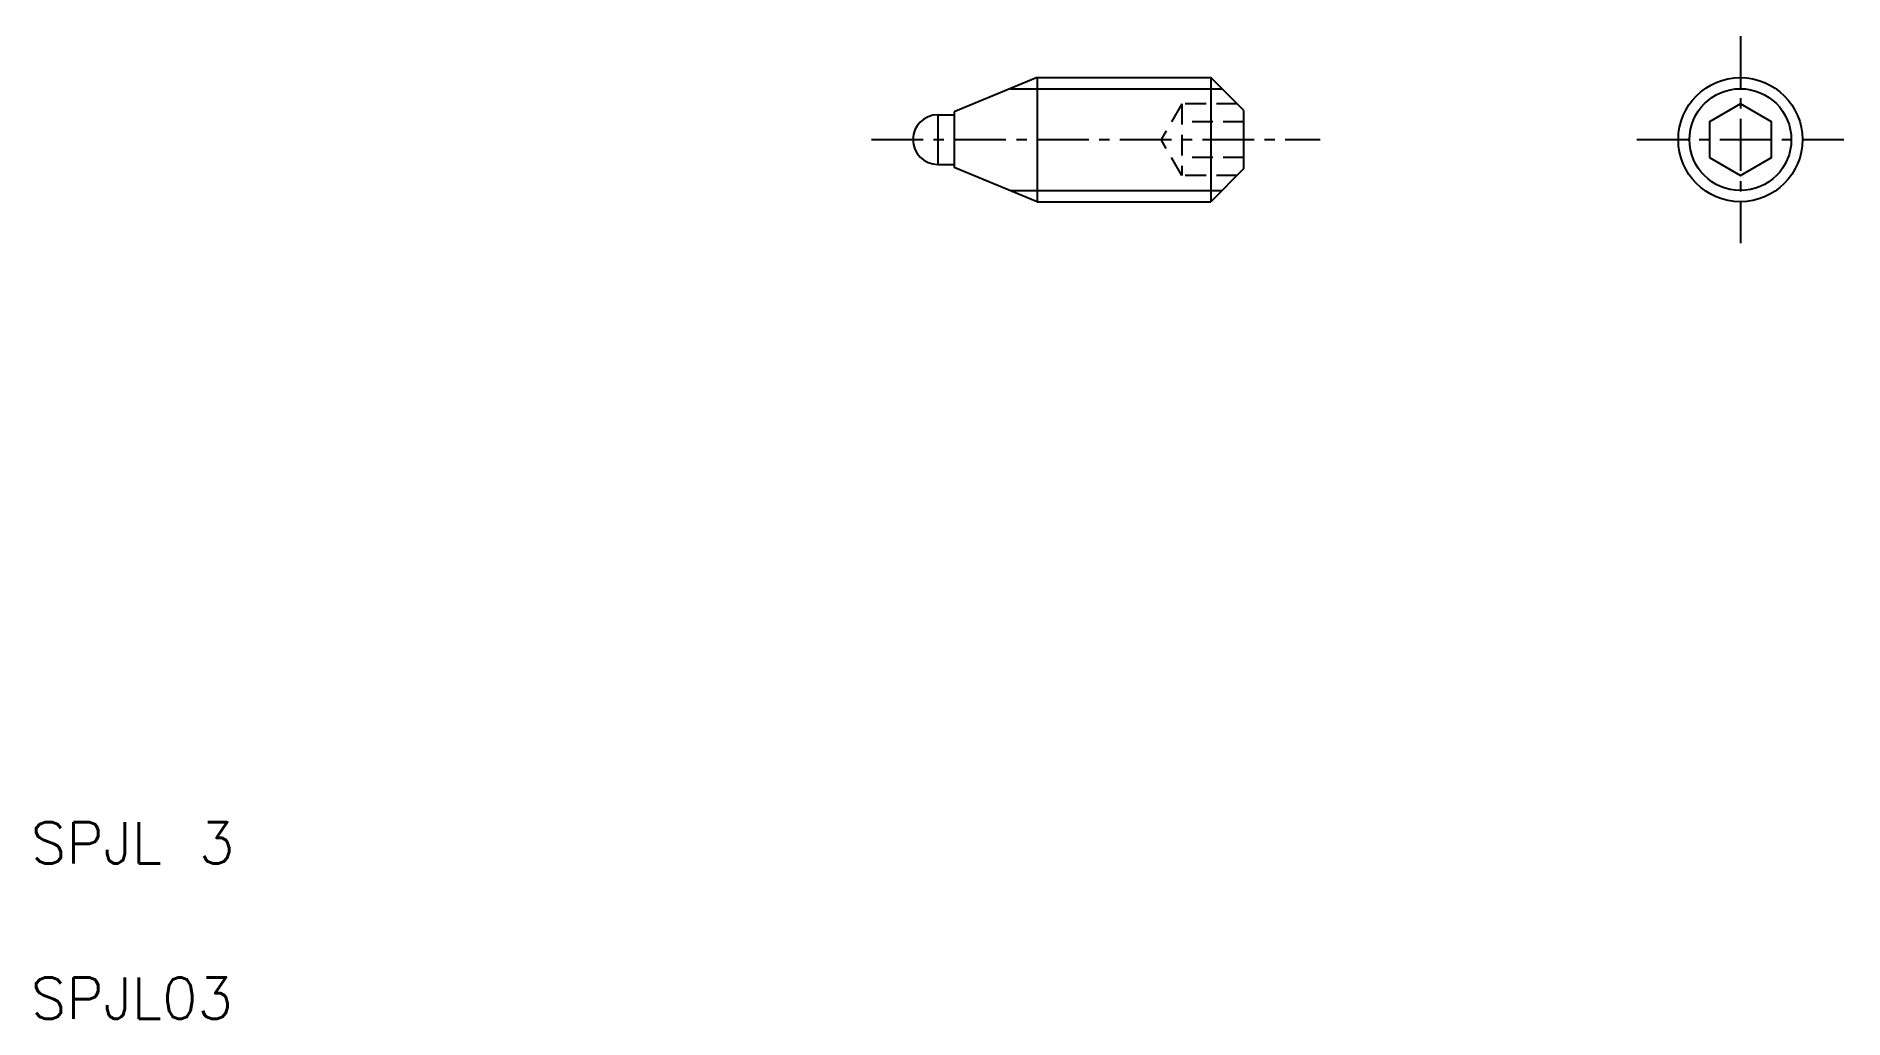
# Model space of a CAD drawing. Extents: x 2.6 to 46.3, y 2.5 to 26.2.
import ezdxf

# ---------------------------------------------------------------- set-up
doc = ezdxf.new("R2010")
doc.units = 0
doc.linetypes.add('CENTER', pattern=[2, 1.25, -0.25, 0.25, -0.25])
doc.linetypes.add('DASHED', pattern=[0.75, 0.5, -0.25])
doc.layers.get('0').update_dxf_attribs({"linetype": 'CONTINUOUS'})
doc.layers.add('CENTER', color=1, linetype='CENTER')
doc.styles.get("Standard").update_dxf_attribs({"font": 'txt.shx', "bigfont": 'bigfont.shx'})

msp = doc.modelspace()

# ---------------------------------------------------------------- linework, layer by layer
at = {"color": 7, "linetype": 'CONTINUOUS'}
for p, q in [((26.819, 25.241), (24.819, 24.412)), ((26.819, 25.241), (31.019, 25.241)), ((26.819, 25.241), (26.819, 22.241)), ((31.019, 25.241), (31.019, 22.241)), ((31.819, 24.441), (31.019, 25.241)), ((24.419, 24.341), (24.419, 23.141)), ((24.419, 24.341), (24.819, 24.341)), ((24.819, 24.412), (24.819, 23.069)), ((31.819, 23.041), (31.819, 24.441)), ((24.419, 23.141), (24.819, 23.141)), ((26.819, 22.241), (24.819, 23.069)), ((31.819, 23.041), (31.019, 22.241)), ((26.819, 22.241), (31.019, 22.241))]:
    msp.add_line(p, q, dxfattribs=at)
at = {"color": 3, "linetype": 'CONTINUOUS'}
for p, q in [((26.166, 24.97), (31.29, 24.97)), ((26.166, 22.511), (31.29, 22.511))]:
    msp.add_line(p, q, dxfattribs=at)
at = {"color": 3, "linetype": 'DASHED'}
for p, q in [((30.319, 24.607), (29.819, 23.741)), ((30.319, 24.607), (30.319, 22.875)), ((31.653, 24.607), (30.319, 24.607)), ((31.819, 24.174), (30.319, 24.174)), ((30.319, 22.875), (29.819, 23.741)), ((31.819, 23.308), (30.319, 23.308)), ((31.653, 22.875), (30.319, 22.875))]:
    msp.add_line(p, q, dxfattribs=at)
at = {"color": 7, "linetype": 'CONTINUOUS'}
msp.add_lwpolyline([(43.069, 23.308), (43.819, 22.875), (44.569, 23.308), (44.569, 24.174), (43.819, 24.607), (43.069, 24.174)], close=True, dxfattribs=at)
msp.add_circle((43.819, 23.741), 1.5, dxfattribs=at)
at = {"color": 3, "linetype": 'CONTINUOUS'}
msp.add_circle((43.819, 23.741), 1.23, dxfattribs=at)
at = {"color": 7, "linetype": 'CONTINUOUS'}
msp.add_arc((24.419, 23.741), 0.6, 90, 270, dxfattribs=at)
at = {"layer": 'CENTER', "color": 1, "linetype": 'CENTER'}
for p, q in [((43.819, 26.241), (43.819, 21.241)), ((22.819, 23.741), (33.665, 23.741)), ((41.319, 23.741), (46.319, 23.741))]:
    msp.add_line(p, q, dxfattribs=at)

# ---------------------------------------------------------------- texts
at = {"color": 7, "linetype": 'CONTINUOUS'}
for s, p in [('SPJL 3', (2.5, 6.25)), ('SPJL03', (2.5, 2.5))]:
    msp.add_text(s, height=1, dxfattribs=at).set_placement(p)

doc.saveas('drawing.dxf')
